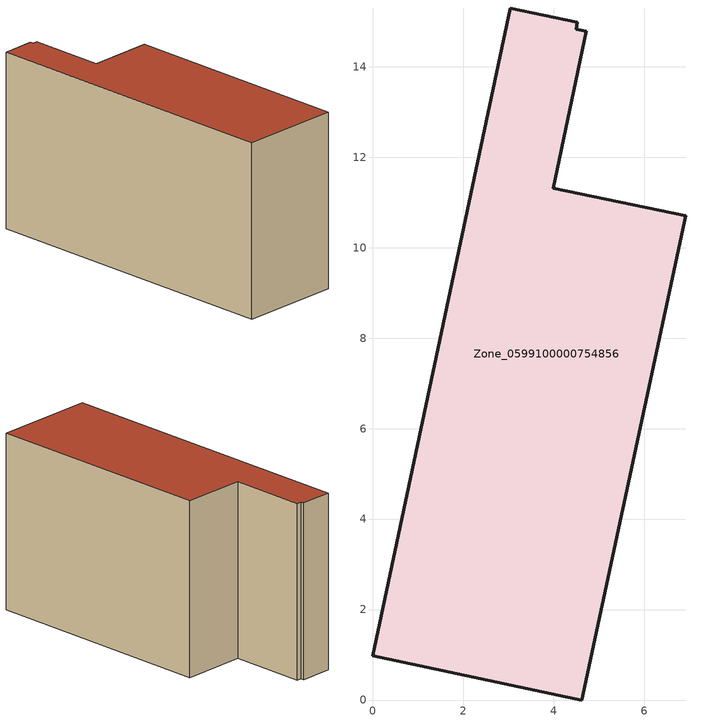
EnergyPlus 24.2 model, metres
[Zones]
Zone_0599100000754856
 floor ground (C_G): 0,0.98 3.03,15.3 4.52,14.99 4.49,14.83 4.72,14.78 3.99,11.32 6.91,10.71 4.62,0 z0
 wall outside (C_F): 3.03,15.3 0,0.98 4.62,0 6.91,10.71 3.99,11.32 4.72,14.78 4.49,14.83 4.52,14.99 3.03,15.3 z0:8.23
 roof outside (C_R): 4.72,14.78 4.49,14.83 4.52,14.99 3.03,15.3 0,0.98 4.62,0 6.91,10.71 3.99,11.32 z8.23
[BUILDING]
Pand.0599100000754856: North Axis=0; Terrain=City; Loads Convergence Tolerance Value=0.04; Temperature Convergence Tolerance Value=0.4; Solar Distribution=FullExterior; Maximum Number of Warmup Days=25; Minimum Number of Warmup Days=1
[Site:Location]
Rotterdam.The.Hague.AP_ZH_NLD Design_Conditions: Latitude=51.96; Longitude=4.45; Time Zone=1; Elevation=-4.5
[SITE:GROUNDTEMPERATURE:BUILDINGSURFACE]
18, 18, 18, 18, 18, 18, 18, 18, 18, 18, 18, 18
[MATERIAL] Thermal Absorptance=0.9; Solar Absorptance=0.7; Visible Absorptance=0.7
Name | Roughness | Thickness | Conductivity | Density | Specific Heat
G.TI.1975-1991 | MediumSmooth | 0.15 | 0.288461 | 540 | 1210
F.TI.1975-1991 | Rough | 0.3 | 0.230769 | 1920 | 840
R.TI.1975-1991 | MediumRough | 0.2 | 0.153846 | 1500 | 1000
[CONSTRUCTION]
C_G: G.TI.1975-1991
C_F: F.TI.1975-1991
C_R: R.TI.1975-1991
[ZONE]
Zone_0599100000754856: Type=1; Multiplier=1; Ceiling Height=Autocalculate; Volume=Autocalculate; Floor Area=autocalculate; Part of Total Floor Area=Yes
[ZONEINFILTRATION:DESIGNFLOWRATE]
Infil_Zone_0599100000754856: Zone or ZoneList or Space or SpaceList=Zone_0599100000754856; Schedule=AlwaysOn; Design Flow Rate Calculation Method=Flow/Area; Flow Rate per Floor Area=0.003; Constant Term Coefficient=1; Temperature Term Coefficient=0; Velocity Term Coefficient=0; Velocity Squared Term Coefficient=0
[HVACTEMPLATE:ZONE:IDEALLOADSAIRSYSTEM]
Zone_0599100000754856: Maximum Heating Supply Air Temperature=50; Minimum Cooling Supply Air Temperature=13; Maximum Heating Supply Air Humidity Ratio=0.0156; Minimum Cooling Supply Air Humidity Ratio=0.0077; Heating Limit=NoLimit; Cooling Limit=NoLimit; Dehumidification Control Type=ConstantSensibleHeatRatio; Cooling Sensible Heat Ratio=0.7; Dehumidification Setpoint=60; Humidification Control Type=None; Humidification Setpoint=30; Outdoor Air Method=None; Outdoor Air Flow Rate per Person=0.00944; Outdoor Air Flow Rate per Zone Floor Area=0; Outdoor Air Flow Rate per Zone=0; Demand Controlled Ventilation Type=None; Outdoor Air Economizer Type=NoEconomizer; Heat Recovery Type=None; Sensible Heat Recovery Effectiveness=0.7; Latent Heat Recovery Effectiveness=0.65
[ZONECONTROL:THERMOSTAT]
ThermostatControl_Zone_0599100000754856: Zone or ZoneList=Zone_0599100000754856; Control Type Schedule=DualSetpointControlType; Control 1=Thermostat_Zone_0599100000754856; Temperature Difference Between Cutout And Setpoint=0
[THERMOSTATSETPOINT:DUALSETPOINT]
Thermostat_Zone_0599100000754856: Heating Setpoint Temperature Schedule=HeatingSetpoint_Zone_0599100000754856; Cooling Setpoint Temperature Schedule=CoolingSetpoint_Zone_0599100000754856
[SCHEDULE:COMPACT]
HeatingSetpoint_Zone_0599100000754856: Through: 12/31, For: AllDays, Until: 24:00, 21
CoolingSetpoint_Zone_0599100000754856: Through: 12/31, For: AllDays, Until: 24:00, 24
DualSetpointControlType: Through: 12/31, For: AllDays, Until: 24:00, 4
AlwaysOn: Through: 12/31, For: AllDays, Until: 24:00, 1
